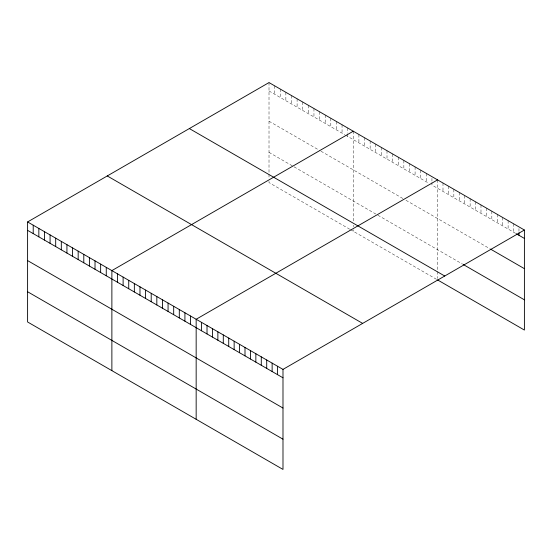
<?xml version="1.0" encoding="UTF-8"?>
<svg xmlns="http://www.w3.org/2000/svg" width="552" height="552" viewBox="0 0 552 552"><rect width="100%" height="100%" fill="white"/><g stroke="black" fill="none" stroke-linecap="round" stroke-linejoin="round"><path stroke-width="0.41" stroke-dasharray="2.76 2.07" d="M269.01 82.572L269.01 173.535M269.01 90.983L344.862 134.771M345.566 135.178L429.139 183.43M515.582 233.337L431.947 185.051L431.947 182.533M269.01 121.219L319.573 150.413M320.981 151.22L403.153 198.665M405.962 200.286L489.803 248.69M269.01 152.373L375.76 214.003M377.872 215.218L462.666 264.18M349.775 229.239L269.01 182.608L269.01 179.579M350.479 229.639L436.867 279.519M518.97 228.569L518.97 231.93M513.546 223.753L513.546 232.164M508.116 220.621L508.116 229.032M502.693 217.481L502.693 225.899M497.262 214.348L497.262 222.76M491.839 211.216L491.839 219.627M486.409 208.083L486.409 216.494M480.985 204.951L480.985 213.362M475.555 201.818L475.555 210.229M470.131 198.685L470.131 207.097M464.701 195.553L464.701 203.964M459.278 192.42L459.278 200.831M453.847 189.288L453.847 197.699M448.424 186.148L448.424 194.566M442.994 183.016L442.994 191.427M437.57 179.883L437.57 270.853M437.57 271.605L437.57 278.408M431.947 178.324L431.947 181.691M426.33 173.397L426.33 181.808M420.714 170.154L420.714 178.565M415.09 166.911L415.09 175.322M409.474 163.668L409.474 172.079M403.857 160.425L403.857 168.836M398.24 157.175L398.24 165.593M392.617 153.932L392.617 162.343M387 150.689L387 159.1M381.384 147.446L381.384 155.857M375.76 144.203L375.76 152.614M370.144 140.96L370.144 149.371M364.527 137.717L364.527 146.128M358.903 134.474L358.903 142.885M353.287 131.224L353.287 221.435M353.287 225.216L353.287 226.727M353.287 229.749L353.287 231.267M347.67 127.981L347.67 133.032M347.67 133.874L347.67 136.392M342.054 124.738L342.054 133.149M336.43 121.495L336.43 129.906M330.814 118.252L330.814 126.663M325.197 115.009L325.197 123.42M319.573 111.766L319.573 120.177M313.957 108.523L313.957 116.934M308.34 105.273L308.34 113.691M302.724 102.03L302.724 110.441M297.1 98.787L297.1 107.198M291.484 95.544L291.484 103.955M285.867 92.301L285.867 100.712M280.243 89.058L280.243 97.469M274.627 85.815L274.627 94.226M269.01 174.294L269.01 178.827"/><path stroke-width="0.83" d="M27.6 221.945L282.99 369.392L282.99 469.428L27.6 321.982L27.6 221.945L269.01 82.572L524.4 230.018L524.4 330.055L437.57 279.919M353.287 131.224L111.877 270.604L111.877 370.64M437.57 179.883L196.16 319.263L196.16 419.299M282.99 369.392L524.4 230.018M516.258 233.731L524.4 238.429M490.48 249.083L524.4 268.665M463.349 264.567L524.4 299.819M189.343 128.561L444.733 276.014M107.267 175.95L362.657 323.403M27.6 230.357L282.99 377.803M27.6 260.592L282.99 408.045M27.6 291.746L282.99 439.192M518.97 232.772L518.97 235.297M277.566 366.259L277.566 374.67M272.136 363.126L272.136 371.537M266.713 359.994L266.713 368.405M261.282 356.861L261.282 365.272M255.852 353.728L255.852 362.14M250.429 350.596L250.429 359.007M244.998 347.463L244.998 355.874M239.575 344.331L239.575 352.742M234.145 341.191L234.145 349.609M228.721 338.059L228.721 346.47M223.291 334.926L223.291 343.337M217.867 331.793L217.867 340.204M212.437 328.661L212.437 337.072M207.014 325.528L207.014 333.939M201.583 322.396L201.583 330.807M190.537 316.02L190.537 324.431M184.92 312.777L184.92 321.188M179.303 309.527L179.303 317.945M173.687 306.284L173.687 314.695M168.063 303.041L168.063 311.452M162.447 299.798L162.447 308.209M156.83 296.555L156.83 304.966M151.207 293.312L151.207 301.723M145.59 290.069L145.59 298.48M139.973 286.826L139.973 295.237M134.35 283.576L134.35 291.994M128.733 280.333L128.733 288.744M123.117 277.09L123.117 285.501M117.5 273.847L117.5 282.258M106.26 267.361L106.26 275.772M100.643 264.118L100.643 272.529M95.02 260.868L95.02 269.286M89.403 257.625L89.403 266.036M83.787 254.382L83.787 262.793M78.17 251.139L78.17 259.55M72.547 247.896L72.547 256.307M66.93 244.653L66.93 253.064M61.313 241.41L61.313 249.821M55.69 238.167L55.69 246.578M50.073 234.917L50.073 243.335M44.457 231.674L44.457 240.085M38.84 228.431L38.84 236.842M33.217 225.188L33.217 233.599"/></g></svg>
